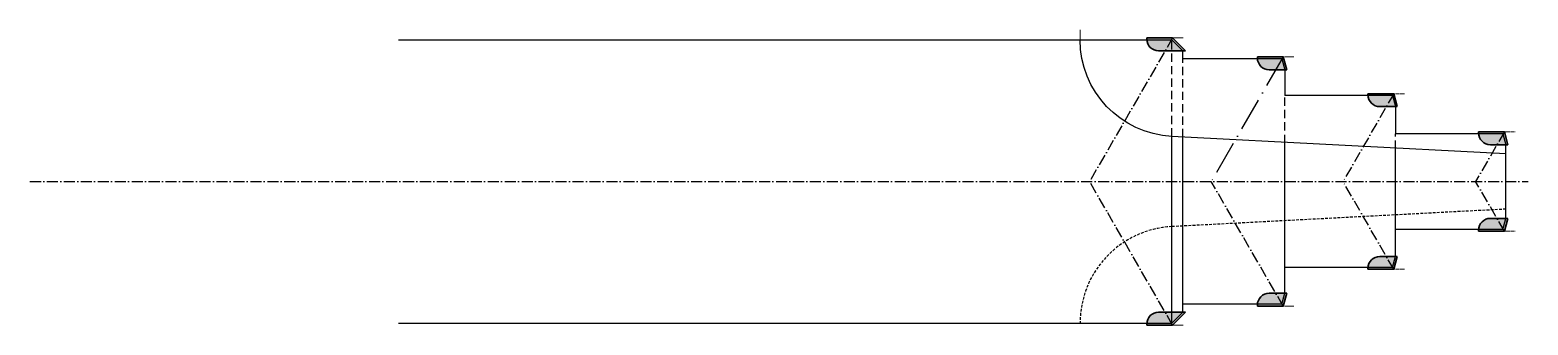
# Model space of a CAD drawing. Extents: x -400 to 6, y -39 to 41.
import ezdxf

# ---------------------------------------------------------------- set-up
doc = ezdxf.new("R2010")
doc.units = 0
doc.header["$LTSCALE"] = 3
doc.header["$MEASUREMENT"] = 0
doc.linetypes.add('CENTER', pattern=[1.5, 1, -0.25, 0, -0.25])
doc.linetypes.add('HIDDEN', pattern=[0.375, 0.25, -0.125])
doc.layers.get('0').update_dxf_attribs({"color": 250})
for name, color, linetype in [('1', 4, 'Continuous'), ('3', 1, 'HIDDEN'), ('SK4', 2, 'CENTER')]:
    doc.layers.add(name, color=color, linetype=linetype)
doc.layers.add('TY_Ref', color=1, linetype='Continuous', lineweight=9)
doc.layers.add('刀尖', color=4, linetype='Continuous', lineweight=30)

# ---------------------------------------------------------------- blocks, each defined once
blk = doc.blocks.new('*U6')
h = blk.add_hatch(color=5)
h.dxf.hatch_style = 1
edge = h.paths.add_edge_path()
edge.add_line((-7, 0), (0, 0))
edge.add_line((0, 0), (0.94, -3.5))
edge.add_line((0.94, -3.5), (-3.8, -3.5))
edge.add_arc((-3.8, -0.3), 3.2, 180, 270, ccw=False)
edge.add_line((-7, -0.3), (-7, 0))
at = {"layer": 'TY_Ref', "linetype": 'CENTER', "ltscale": 0.1}
blk.add_line((0, 0), (2.99, 0), dxfattribs=at)
at = {"layer": '刀尖'}
for p, q in [((-7, 0), (0, 0)), ((-7, 0), (-7, -0.3)), ((0, 0), (0.94, -3.5)), ((0.94, -3.5), (-3.8, -3.5))]:
    blk.add_line(p, q, dxfattribs=at)
blk.add_arc((-3.8, -0.3), 3.2, 180, 270, dxfattribs=at)
blk = doc.blocks.new('*U5')
h = blk.add_hatch(color=5)
h.dxf.hatch_style = 1
edge = h.paths.add_edge_path()
edge.add_line((-7, 0), (0, 0))
edge.add_line((0, 0), (0.94, -3.5))
edge.add_line((0.94, -3.5), (-3.8, -3.5))
edge.add_arc((-3.8, -0.3), 3.2, 180, 270, ccw=False)
edge.add_line((-7, -0.3), (-7, 0))
at = {"layer": 'TY_Ref', "linetype": 'CENTER', "ltscale": 0.1}
blk.add_line((0, 0), (2.99, 0), dxfattribs=at)
at = {"layer": '刀尖'}
for p, q in [((-7, 0), (0, 0)), ((-7, 0), (-7, -0.3)), ((0, 0), (0.94, -3.5)), ((0.94, -3.5), (-3.8, -3.5))]:
    blk.add_line(p, q, dxfattribs=at)
blk.add_arc((-3.8, -0.3), 3.2, 180, 270, dxfattribs=at)
blk = doc.blocks.new('*U8')
h = blk.add_hatch(color=5)
h.dxf.hatch_style = 1
edge = h.paths.add_edge_path()
edge.add_line((0.94, -3.5), (-3.8, -3.5))
edge.add_arc((-3.8, -0.3), 3.2, 180, 270, ccw=False)
edge.add_line((-7, -0.3), (-7, 0))
edge.add_line((-7, 0), (0, 0))
edge.add_line((0, 0), (0.94, -3.5))
edge = h.paths.add_edge_path()
edge.add_line((0, 0), (2.99, 0))
at = {"layer": 'TY_Ref', "linetype": 'CENTER', "ltscale": 0.1}
blk.add_line((0, 0), (2.99, 0), dxfattribs=at)
at = {"layer": '刀尖'}
for p, q in [((-7, 0), (0, 0)), ((-7, 0), (-7, -0.3)), ((0, 0), (0.94, -3.5)), ((0.94, -3.5), (-3.8, -3.5))]:
    blk.add_line(p, q, dxfattribs=at)
blk.add_arc((-3.8, -0.3), 3.2, 180, 270, dxfattribs=at)
blk = doc.blocks.new('*U10')
h = blk.add_hatch(color=5)
h.dxf.hatch_style = 1
edge = h.paths.add_edge_path()
edge.add_line((-7, 0), (-7, -0.3))
edge.add_arc((-3.8, -0.3), 3.2, 180, 270)
edge.add_line((-3.8, -3.5), (3.5, -3.5))
edge.add_line((3.5, -3.5), (0, 0))
edge.add_line((0, 0), (-7, 0))
edge = h.paths.add_edge_path(flags=17)
edge.add_line((0, 0), (2.99, 0))
at = {"layer": 'TY_Ref', "linetype": 'CENTER', "ltscale": 0.1}
blk.add_line((0, 0), (2.99, 0), dxfattribs=at)
at = {"layer": '刀尖'}
for p, q in [((-7, 0), (0, 0)), ((-7, 0), (-7, -0.3)), ((0, 0), (3.5, -3.5)), ((3.5, -3.5), (-3.8, -3.5))]:
    blk.add_line(p, q, dxfattribs=at)
blk.add_arc((-3.8, -0.3), 3.2, 180, 270, dxfattribs=at)
blk = doc.blocks.new('*U7')
h = blk.add_hatch(color=5)
h.dxf.hatch_style = 1
edge = h.paths.add_edge_path()
edge.add_line((-7, 0), (0, 0))
edge.add_line((0, 0), (0.94, -3.5))
edge.add_line((0.94, -3.5), (-3.8, -3.5))
edge.add_arc((-3.8, -0.3), 3.2, 180, 270, ccw=False)
edge.add_line((-7, -0.3), (-7, 0))
at = {"layer": 'TY_Ref', "linetype": 'CENTER', "ltscale": 0.1}
blk.add_line((0, 0), (2.99, 0), dxfattribs=at)
at = {"layer": '刀尖'}
for p, q in [((-7, 0), (0, 0)), ((-7, 0), (-7, -0.3)), ((0, 0), (0.94, -3.5)), ((0.94, -3.5), (-3.8, -3.5))]:
    blk.add_line(p, q, dxfattribs=at)
blk.add_arc((-3.8, -0.3), 3.2, 180, 270, dxfattribs=at)
blk = doc.blocks.new('*U18')
h = blk.add_hatch(color=5)
h.dxf.hatch_style = 1
edge = h.paths.add_edge_path()
edge.add_line((-7, 0), (0, 0))
edge.add_line((0, 0), (0.94, -3.5))
edge.add_line((0.94, -3.5), (-3.8, -3.5))
edge.add_arc((-3.8, -0.3), 3.2, 180, 270, ccw=False)
edge.add_line((-7, -0.3), (-7, 0))
at = {"layer": 'TY_Ref', "linetype": 'CENTER', "ltscale": 0.1}
blk.add_line((0, 0), (2.99, 0), dxfattribs=at)
at = {"layer": '刀尖'}
for p, q in [((-7, 0), (0, 0)), ((-7, 0), (-7, -0.3)), ((0, 0), (0.94, -3.5)), ((0.94, -3.5), (-3.8, -3.5))]:
    blk.add_line(p, q, dxfattribs=at)
blk.add_arc((-3.8, -0.3), 3.2, 180, 270, dxfattribs=at)
blk = doc.blocks.new('*U9')
h = blk.add_hatch(color=5)
h.dxf.hatch_style = 1
edge = h.paths.add_edge_path()
edge.add_line((0.94, -3.5), (-3.8, -3.5))
edge.add_arc((-3.8, -0.3), 3.2, 180, 270, ccw=False)
edge.add_line((-7, -0.3), (-7, 0))
edge.add_line((-7, 0), (0, 0))
edge.add_line((0, 0), (0.94, -3.5))
edge = h.paths.add_edge_path()
edge.add_line((0, 0), (2.99, 0))
at = {"layer": 'TY_Ref', "linetype": 'CENTER', "ltscale": 0.1}
blk.add_line((0, 0), (2.99, 0), dxfattribs=at)
at = {"layer": '刀尖'}
for p, q in [((-7, 0), (0, 0)), ((-7, 0), (-7, -0.3)), ((0, 0), (0.94, -3.5)), ((0.94, -3.5), (-3.8, -3.5))]:
    blk.add_line(p, q, dxfattribs=at)
blk.add_arc((-3.8, -0.3), 3.2, 180, 270, dxfattribs=at)
blk = doc.blocks.new('*U11')
h = blk.add_hatch(color=5)
h.dxf.hatch_style = 1
edge = h.paths.add_edge_path()
edge.add_line((-7, 0), (-7, -0.3))
edge.add_arc((-3.8, -0.3), 3.2, 180, 270)
edge.add_line((-3.8, -3.5), (3.5, -3.5))
edge.add_line((3.5, -3.5), (0, 0))
edge.add_line((0, 0), (-7, 0))
edge = h.paths.add_edge_path(flags=17)
edge.add_line((0, 0), (2.99, 0))
at = {"layer": 'TY_Ref', "linetype": 'CENTER', "ltscale": 0.1}
blk.add_line((0, 0), (2.99, 0), dxfattribs=at)
at = {"layer": '刀尖'}
for p, q in [((-7, 0), (0, 0)), ((-7, 0), (-7, -0.3)), ((0, 0), (3.5, -3.5)), ((3.5, -3.5), (-3.8, -3.5))]:
    blk.add_line(p, q, dxfattribs=at)
blk.add_arc((-3.8, -0.3), 3.2, 180, 270, dxfattribs=at)

msp = doc.modelspace()

# ---------------------------------------------------------------- linework, layer by layer
msp.add_line((-90.63, 38.5), (-87.63, 35.5))
at = {"layer": '1'}
for p, q in [((-300.42, 38.5), (-90.63, 38.5)), ((-87.63, 33.35), (-87.63, 35.5)), ((-60.8, 33.35), (-87.63, 33.35)), ((-60, 30.35), (-60, 23.35)), ((-30.8, 23.35), (-60, 23.35)), ((-30, 20.35), (-30, 13)), ((-90.63, -38.5), (-90.63, 12.25)), ((-0.8, 13), (-30, 13)), ((-87.63, -35.5), (-87.63, 12.04)), ((-60, -30.35), (-60, 10.47)), ((-30, -20.35), (-30, 8.9)), ((0, -10), (0, 10)), ((-0.8, -13), (-30, -13)), ((-30.8, -23.35), (-60, -23.35)), ((-60.8, -33.35), (-87.63, -33.35)), ((-300.42, -38.5), (-90.63, -38.5))]:
    msp.add_line(p, q, dxfattribs=at)
msp.add_lwpolyline([(0, 7.5), (-90.63, 12.25, -0.39896), (-115.54, 38.5, -2.854738)], format="xyb", dxfattribs=at)
at = {"layer": '3', "color": 2, "linetype": 'HIDDEN', "ltscale": 3}
for p, q in [((-90.63, 12.25), (-90.63, 38.5)), ((-87.63, 12.04), (-87.63, 33.35)), ((-60, 10.47), (-60, 23.35)), ((-30, 8.9), (-30, 13))]:
    msp.add_line(p, q, dxfattribs=at)
at = {"layer": '3', "color": 1, "linetype": 'HIDDEN'}
msp.add_lwpolyline([(0, -7.5), (-90.63, -12.25, 0.39896), (-115.54, -38.5, 2.854738)], format="xyb", dxfattribs=at)
at = {"layer": 'Defpoints'}
for p, q in [((-60.8, 33.35), (-60, 30.35)), ((-30.8, 23.35), (-30, 20.35)), ((-0.8, 13), (0, 10)), ((-0.8, -13), (0, -10)), ((-30.8, -23.35), (-30, -20.35)), ((-60.8, -33.35), (-60, -30.35)), ((-90.63, -38.5), (-87.63, -35.5))]:
    msp.add_line(p, q, dxfattribs=at)
at = {"layer": 'SK4', "color": 2}
for p, q in [((-90.42, 39), (-112.94, 0)), ((-30.42, 23.85), (-44.19, 0)), ((-0.42, 13.5), (-8.21, 0)), ((-400.42, 0), (6, 0)), ((-90.42, -39), (-112.94, 0)), ((-60.42, -33.85), (-79.96, 0)), ((-30.42, -23.85), (-44.19, 0)), ((-0.42, -13.5), (-8.21, 0))]:
    msp.add_line(p, q, dxfattribs=at)
at = {"layer": 'SK4', "color": 2, "ltscale": 3}
msp.add_line((-60.42, 33.85), (-79.96, 0), dxfattribs=at)
at = {"layer": 'TY_Ref'}
msp.add_line((-115.54, 38.5), (-115.54, 41.19), dxfattribs=at)

# ---------------------------------------------------------------- block references
at = {"layer": '1'}
for name, p in [('*U10', (-90.42, 39)), ('*U8', (-60.42, 33.85)), ('*U5', (-30.42, 23.85)), ('*U6', (-0.42, 13.5))]:
    msp.add_blockref(name, p, dxfattribs=at)
at = {"layer": '1', "extrusion": (0, 0, -1), "zscale": -1, "rotation": 180}
for name, p in [('*U7', (0.42, -13.5)), ('*U18', (30.42, -23.85)), ('*U9', (60.42, -33.85)), ('*U11', (90.42, -39))]:
    msp.add_blockref(name, p, dxfattribs=at)

doc.saveas('drawing.dxf')
